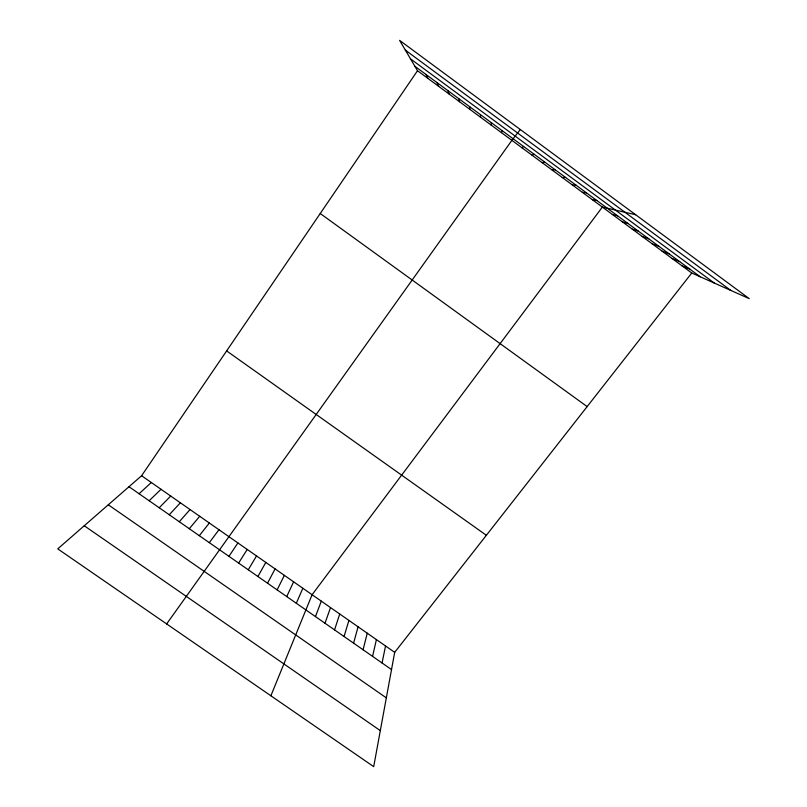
<?xml version="1.0" encoding="UTF-8"?>
<svg xmlns="http://www.w3.org/2000/svg" width="807" height="807" viewBox="0 0 807 807"><rect width="100%" height="100%" fill="white"/><g stroke="black" fill="none" stroke-linecap="round" stroke-linejoin="round"><path stroke-width="1.21" d="M491.019 124.944L491.402 122.725M691.76 273.008L394.684 652.349L373.702 766.65L57.751 548.871L141.598 475.737L417.501 70.734L399.586 40.35L749.249 298.651L691.76 273.008L417.501 70.734M382.054 662.981L385.544 645.973M372.572 656.373L376.405 639.598M363.079 649.766L367.256 633.202M353.577 643.149L358.086 626.807M344.064 636.521L348.906 620.412M334.542 629.884L339.727 613.996M324.999 623.236L330.527 607.58M315.456 616.588L321.317 601.154M270.88 695.775L312.097 594.719L602.365 207.076L635.674 214.743M501.46 132.651L502.277 130.744M296.31 603.263L302.857 588.273M286.727 596.585L293.617 581.827M277.134 589.897L284.357 575.361M267.52 583.199L275.096 568.895M257.897 576.501L265.816 562.429M248.263 569.782L256.525 555.942M238.61 563.064L247.224 549.456M228.956 556.336L237.914 542.95M166.645 623.932L511.89 140.337L520.323 129.534M209.306 542.647L218.979 529.735M199.309 535.687L209.346 523.017M189.302 528.726L199.702 516.288M179.285 521.746L190.049 509.55M169.258 514.755L180.385 502.801M159.211 507.764L170.701 496.053M149.154 500.754L161.017 489.284M139.086 493.743L151.312 482.515M521.998 147.802L523.642 146.511M532.085 155.247L534.153 154.268M542.173 162.681L544.644 162.005M552.24 170.106L555.115 169.732M562.287 177.52L565.576 177.449M572.334 184.924L576.027 185.156M582.351 192.318L586.457 192.843M592.368 199.702L596.867 200.529M612.352 214.44L617.658 215.873M622.328 221.794L628.028 223.519M632.284 229.138L638.387 231.165M642.231 236.481L648.737 238.791M652.167 243.805L659.067 246.417M662.083 251.118L669.376 254.023M671.989 258.422L679.676 261.619M681.885 265.725L689.965 269.215M84.251 525.761L380.309 730.628M108.299 504.789L386.331 697.853M129.009 486.722L391.516 669.568M141.598 475.737L394.684 652.349M226.636 350.904L486.359 535.283M320.238 213.512L587.153 406.587M414.879 66.265L700.234 276.791M405.346 50.125L730.819 290.429M410.501 58.85L714.296 283.055M425.854 74.365L428.053 78.511M436.819 82.455L438.584 86.278M447.764 90.535L449.096 94.036M458.699 98.605L459.597 101.773M469.613 106.655L470.088 109.51M480.518 114.695L480.558 117.237"/></g></svg>
